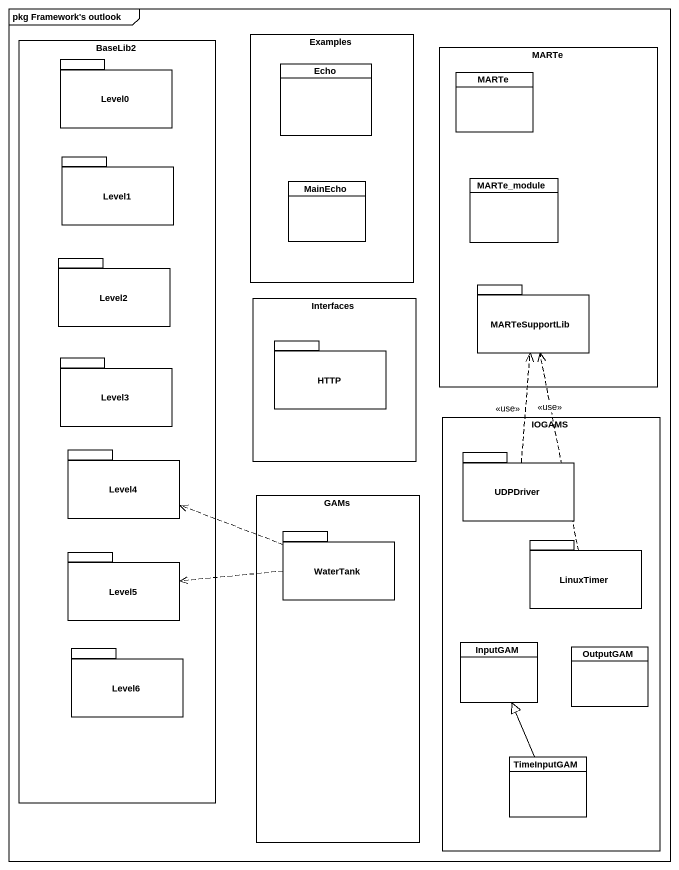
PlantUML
@startuml
mainframe pkg Framework's outlook
hide circle
hide empty members
rectangle BaseLib2 {
  package Level0 {
  }
  package Level1 {
  }
  package Level2 {
  }
  package Level3 {
  }
  package Level4 {
  }
  package Level5 {
  }
  package Level6 {
  }
}
rectangle Examples {
  class Echo
  class MainEcho
}
rectangle MARTe {
  class "MARTe" as MARTe_2
  class MARTe_module
  package MARTeSupportLib {
  }
}
rectangle Interfaces {
  package HTTP {
  }
}
rectangle IOGAMS {
  package UDPDriver {
  }
  package LinuxTimer {
  }
  class InputGAM
  class OutputGAM
  class TimeInputGAM
}
rectangle GAMs {
  package WaterTank {
  }
}
UDPDriver .up.> MARTeSupportLib : <<use>>
WaterTank .left.> Level4
WaterTank .left.> Level5
LinuxTimer .up.> MARTeSupportLib : <<use>>
TimeInputGAM -up-|> InputGAM
@enduml
